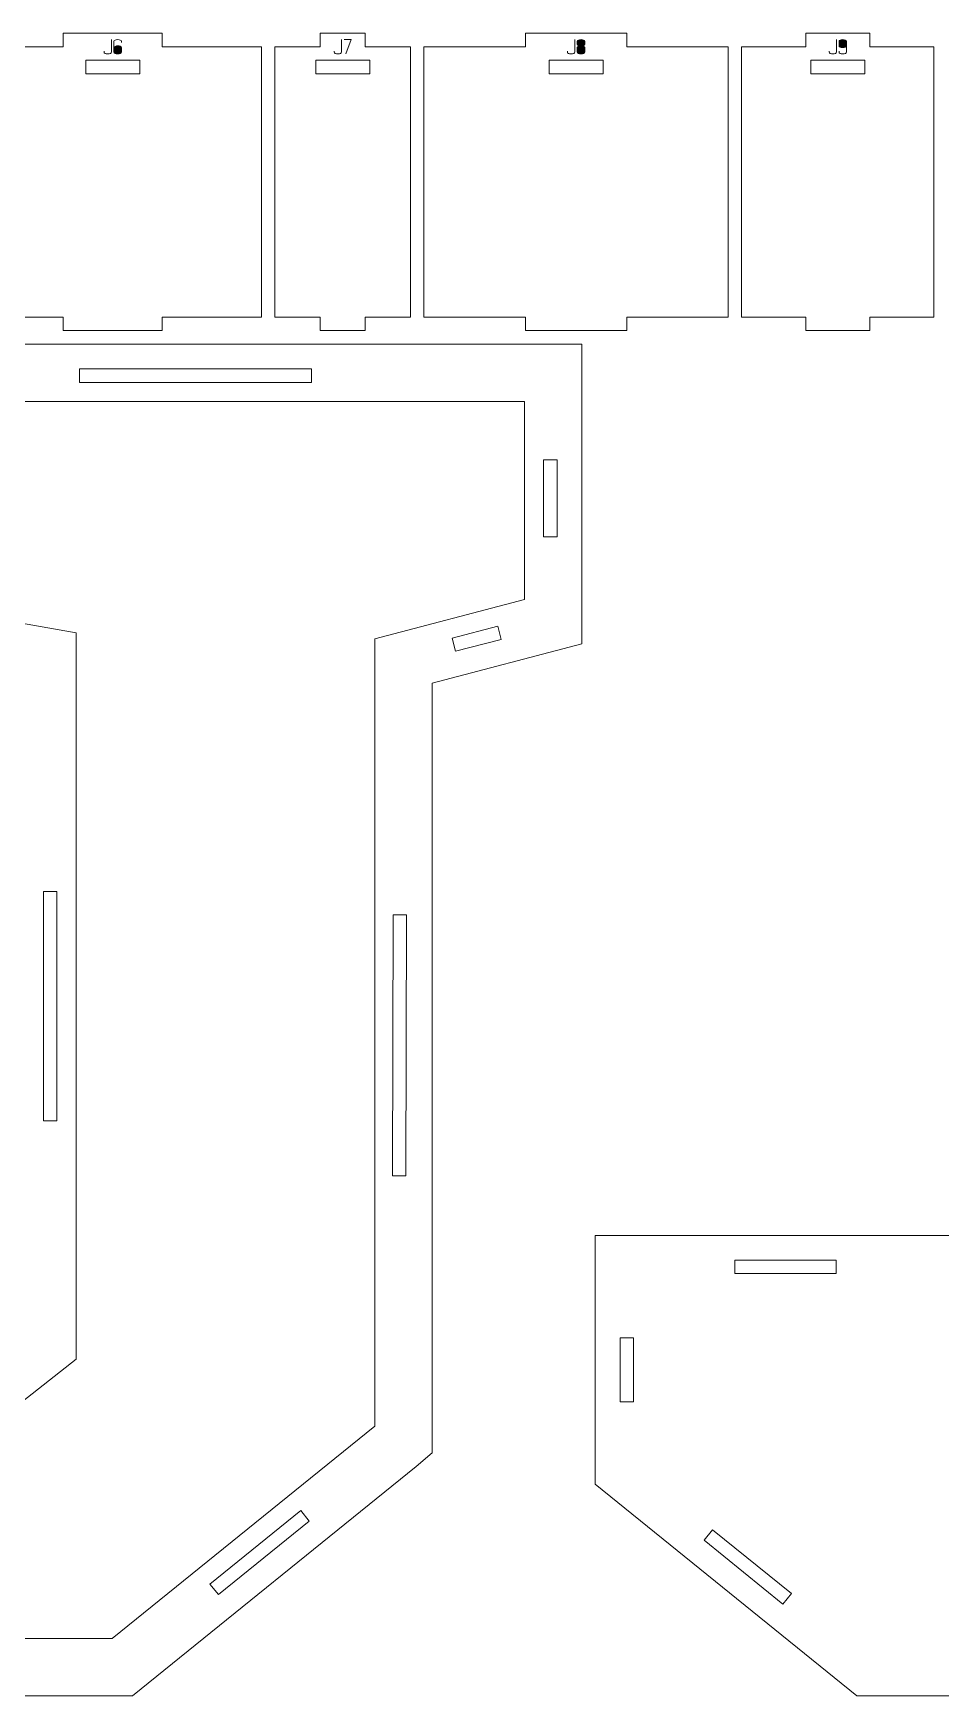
# Model space of a CAD drawing. Header units: centimetres. Extents: x -250 to 250, y -508 to 508.
# Drawn here: x -204.26 to -184.12, y -299.08 to -262.18 of the extents above; entities that cross this region are included whole.
import ezdxf

# ---------------------------------------------------------------- set-up
doc = ezdxf.new("R2010")
doc.units = ezdxf.units.CM
doc.header["$MEASUREMENT"] = 0
doc.layers.add('Capa 1', color=7, linetype='Continuous')

msp = doc.modelspace()

# ---------------------------------------------------------------- hatches: boundary and pattern name
at = {"layer": 'Capa 1', "true_color": 0x3e4095}
h = msp.add_hatch(color=175, dxfattribs=at)
edge = h.paths.add_edge_path()
edge.add_spline(control_points=[(-202.68682, -262.57969), (-202.68682, -262.57969), (-202.68682, -262.60216), (-202.68682, -262.60216), (-202.68682, -262.61194), (-202.67895, -262.62027), (-202.6632, -262.62715), (-202.64746, -262.63403), (-202.62781, -262.63747), (-202.60427, -262.63747), (-202.58073, -262.63747), (-202.56108, -262.63403), (-202.54534, -262.62715), (-202.52959, -262.62027), (-202.52172, -262.61194), (-202.52172, -262.60216), (-202.52172, -262.60216), (-202.52172, -262.3224), (-202.52172, -262.3224), (-202.52172, -262.3224), (-202.52172, -262.60216), (-202.52172, -262.60216), (-202.52172, -262.61194), (-202.52959, -262.62027), (-202.54534, -262.62715), (-202.56108, -262.63403), (-202.58073, -262.63747), (-202.60427, -262.63747), (-202.62781, -262.63747), (-202.64746, -262.63403), (-202.6632, -262.62715), (-202.67895, -262.62027), (-202.68682, -262.61194), (-202.68682, -262.60216), (-202.68682, -262.60216), (-202.68682, -262.57969), (-202.68682, -262.57969)], knot_values=[0, 0, 0, 0, 0.08333333, 0.08333333, 0.08333333, 0.16666667, 0.16666667, 0.16666667, 0.25, 0.25, 0.25, 0.33333333, 0.33333333, 0.33333333, 0.41666667, 0.41666667, 0.41666667, 0.5, 0.5, 0.5, 0.58333333, 0.58333333, 0.58333333, 0.66666667, 0.66666667, 0.66666667, 0.75, 0.75, 0.75, 0.83333333, 0.83333333, 0.83333333, 0.91666667, 0.91666667, 0.91666667, 1, 1, 1, 1], degree=3, periodic=1)
h = msp.add_hatch(color=175, dxfattribs=at)
edge = h.paths.add_edge_path()
edge.add_spline(control_points=[(-202.38414, -262.63747), (-202.40768, -262.63747), (-202.42733, -262.63403), (-202.44307, -262.62715), (-202.45882, -262.62027), (-202.46669, -262.61194), (-202.46669, -262.60216), (-202.46669, -262.60216), (-202.46669, -262.4953), (-202.46669, -262.4953), (-202.46669, -262.4953), (-202.46669, -262.35634), (-202.46669, -262.35634), (-202.46669, -262.34656), (-202.45882, -262.33823), (-202.44307, -262.33135), (-202.42733, -262.32447), (-202.40768, -262.32103), (-202.38414, -262.32103), (-202.3606, -262.32103), (-202.34095, -262.32447), (-202.32521, -262.33135), (-202.30946, -262.33823), (-202.30159, -262.34656), (-202.30159, -262.35634), (-202.30159, -262.35634), (-202.30159, -262.38202), (-202.30159, -262.38202), (-202.30159, -262.38202), (-202.30159, -262.35634), (-202.30159, -262.35634), (-202.30159, -262.34656), (-202.30946, -262.33823), (-202.32521, -262.33135), (-202.34095, -262.32447), (-202.3606, -262.32103), (-202.38414, -262.32103), (-202.40768, -262.32103), (-202.42733, -262.32447), (-202.44307, -262.33135), (-202.45882, -262.33823), (-202.46669, -262.34656), (-202.46669, -262.35634), (-202.46669, -262.35634), (-202.46669, -262.4953), (-202.46669, -262.4953), (-202.46669, -262.48613), (-202.45714, -262.47795), (-202.43803, -262.47077), (-202.41892, -262.46358), (-202.40096, -262.45999), (-202.38414, -262.45999), (-202.3606, -262.45999), (-202.34095, -262.46343), (-202.32521, -262.47031), (-202.30946, -262.47719), (-202.30159, -262.48552), (-202.30159, -262.4953), (-202.30159, -262.4953), (-202.30159, -262.60216), (-202.30159, -262.60216), (-202.30159, -262.61194), (-202.30946, -262.62027), (-202.32521, -262.62715), (-202.34095, -262.63403), (-202.3606, -262.63747), (-202.38414, -262.63747)], knot_values=[0, 0, 0, 0, 0.04545455, 0.04545455, 0.04545455, 0.09090909, 0.09090909, 0.09090909, 0.13636364, 0.13636364, 0.13636364, 0.18181818, 0.18181818, 0.18181818, 0.22727273, 0.22727273, 0.22727273, 0.27272727, 0.27272727, 0.27272727, 0.31818182, 0.31818182, 0.31818182, 0.36363636, 0.36363636, 0.36363636, 0.40909091, 0.40909091, 0.40909091, 0.45454545, 0.45454545, 0.45454545, 0.5, 0.5, 0.5, 0.54545455, 0.54545455, 0.54545455, 0.59090909, 0.59090909, 0.59090909, 0.63636364, 0.63636364, 0.63636364, 0.68181818, 0.68181818, 0.68181818, 0.72727273, 0.72727273, 0.72727273, 0.77272727, 0.77272727, 0.77272727, 0.81818182, 0.81818182, 0.81818182, 0.86363636, 0.86363636, 0.86363636, 0.90909091, 0.90909091, 0.90909091, 0.95454545, 0.95454545, 0.95454545, 1, 1, 1, 1], degree=3, periodic=1)
h = msp.add_hatch(color=175, dxfattribs=at)
edge = h.paths.add_edge_path()
edge.add_spline(control_points=[(-197.58055, -262.57969), (-197.58055, -262.57969), (-197.58055, -262.60216), (-197.58055, -262.60216), (-197.58055, -262.61194), (-197.57268, -262.62027), (-197.55693, -262.62715), (-197.54119, -262.63403), (-197.52154, -262.63747), (-197.498, -262.63747), (-197.47446, -262.63747), (-197.45481, -262.63403), (-197.43907, -262.62715), (-197.42332, -262.62027), (-197.41545, -262.61194), (-197.41545, -262.60216), (-197.41545, -262.60216), (-197.41545, -262.3224), (-197.41545, -262.3224), (-197.41545, -262.3224), (-197.41545, -262.60216), (-197.41545, -262.60216), (-197.41545, -262.61194), (-197.42332, -262.62027), (-197.43907, -262.62715), (-197.45481, -262.63403), (-197.47446, -262.63747), (-197.498, -262.63747), (-197.52154, -262.63747), (-197.54119, -262.63403), (-197.55693, -262.62715), (-197.57268, -262.62027), (-197.58055, -262.61194), (-197.58055, -262.60216), (-197.58055, -262.60216), (-197.58055, -262.57969), (-197.58055, -262.57969)], knot_values=[0, 0, 0, 0, 0.08333333, 0.08333333, 0.08333333, 0.16666667, 0.16666667, 0.16666667, 0.25, 0.25, 0.25, 0.33333333, 0.33333333, 0.33333333, 0.41666667, 0.41666667, 0.41666667, 0.5, 0.5, 0.5, 0.58333333, 0.58333333, 0.58333333, 0.66666667, 0.66666667, 0.66666667, 0.75, 0.75, 0.75, 0.83333333, 0.83333333, 0.83333333, 0.91666667, 0.91666667, 0.91666667, 1, 1, 1, 1], degree=3, periodic=1)
h = msp.add_hatch(color=175, dxfattribs=at)
edge = h.paths.add_edge_path()
edge.add_spline(control_points=[(-197.3219, -262.63747), (-197.3219, -262.63747), (-197.20082, -262.32103), (-197.20082, -262.32103), (-197.20082, -262.32103), (-197.36042, -262.32103), (-197.36042, -262.32103), (-197.36042, -262.32103), (-197.20082, -262.32103), (-197.20082, -262.32103), (-197.20082, -262.32103), (-197.3219, -262.63747), (-197.3219, -262.63747)], knot_values=[0, 0, 0, 0, 0.25, 0.25, 0.25, 0.5, 0.5, 0.5, 0.75, 0.75, 0.75, 1, 1, 1, 1], degree=3, periodic=1)
h = msp.add_hatch(color=175, dxfattribs=at)
edge = h.paths.add_edge_path()
edge.add_spline(control_points=[(-192.40583, -262.57969), (-192.40583, -262.57969), (-192.40583, -262.60216), (-192.40583, -262.60216), (-192.40583, -262.61194), (-192.39796, -262.62027), (-192.38221, -262.62715), (-192.36647, -262.63403), (-192.34682, -262.63747), (-192.32328, -262.63747), (-192.29974, -262.63747), (-192.28009, -262.63403), (-192.26435, -262.62715), (-192.2486, -262.62027), (-192.24073, -262.61194), (-192.24073, -262.60216), (-192.24073, -262.60216), (-192.24073, -262.3224), (-192.24073, -262.3224), (-192.24073, -262.3224), (-192.24073, -262.60216), (-192.24073, -262.60216), (-192.24073, -262.61194), (-192.2486, -262.62027), (-192.26435, -262.62715), (-192.28009, -262.63403), (-192.29974, -262.63747), (-192.32328, -262.63747), (-192.34682, -262.63747), (-192.36647, -262.63403), (-192.38221, -262.62715), (-192.39796, -262.62027), (-192.40583, -262.61194), (-192.40583, -262.60216), (-192.40583, -262.60216), (-192.40583, -262.57969), (-192.40583, -262.57969)], knot_values=[0, 0, 0, 0, 0.08333333, 0.08333333, 0.08333333, 0.16666667, 0.16666667, 0.16666667, 0.25, 0.25, 0.25, 0.33333333, 0.33333333, 0.33333333, 0.41666667, 0.41666667, 0.41666667, 0.5, 0.5, 0.5, 0.58333333, 0.58333333, 0.58333333, 0.66666667, 0.66666667, 0.66666667, 0.75, 0.75, 0.75, 0.83333333, 0.83333333, 0.83333333, 0.91666667, 0.91666667, 0.91666667, 1, 1, 1, 1], degree=3, periodic=1)
h = msp.add_hatch(color=175, dxfattribs=at)
edge = h.paths.add_edge_path()
edge.add_spline(control_points=[(-192.1857, -262.43064), (-192.1857, -262.43859), (-192.18004, -262.44577), (-192.16873, -262.45219), (-192.15742, -262.45861), (-192.13556, -262.46289), (-192.10315, -262.46503), (-192.07074, -262.46289), (-192.04888, -262.45861), (-192.03757, -262.45219), (-192.02626, -262.44577), (-192.0206, -262.43859), (-192.0206, -262.43064), (-192.0206, -262.43064), (-192.0206, -262.35634), (-192.0206, -262.35634), (-192.0206, -262.34656), (-192.02847, -262.33823), (-192.04422, -262.33135), (-192.05996, -262.32447), (-192.07961, -262.32103), (-192.10315, -262.32103), (-192.12669, -262.32103), (-192.14634, -262.32447), (-192.16208, -262.33135), (-192.17783, -262.33823), (-192.1857, -262.34656), (-192.1857, -262.35634), (-192.1857, -262.35634), (-192.1857, -262.43064), (-192.1857, -262.43064)], knot_values=[0, 0, 0, 0, 0.1, 0.1, 0.1, 0.2, 0.2, 0.2, 0.3, 0.3, 0.3, 0.4, 0.4, 0.4, 0.5, 0.5, 0.5, 0.6, 0.6, 0.6, 0.7, 0.7, 0.7, 0.8, 0.8, 0.8, 0.9, 0.9, 0.9, 1, 1, 1, 1], degree=3, periodic=1)
h = msp.add_hatch(color=175, dxfattribs=at)
edge = h.paths.add_edge_path()
edge.add_spline(control_points=[(-192.10315, -262.63747), (-192.12669, -262.63747), (-192.14634, -262.63403), (-192.16208, -262.62715), (-192.17783, -262.62027), (-192.1857, -262.61194), (-192.1857, -262.60216), (-192.1857, -262.60216), (-192.1857, -262.49897), (-192.1857, -262.49897), (-192.1857, -262.49071), (-192.18004, -262.48353), (-192.16873, -262.47742), (-192.15742, -262.4713), (-192.13556, -262.46717), (-192.10315, -262.46503), (-192.13556, -262.46289), (-192.15742, -262.45861), (-192.16873, -262.45219), (-192.18004, -262.44577), (-192.1857, -262.43859), (-192.1857, -262.43064), (-192.1857, -262.43064), (-192.1857, -262.35634), (-192.1857, -262.35634), (-192.1857, -262.34656), (-192.17783, -262.33823), (-192.16208, -262.33135), (-192.14634, -262.32447), (-192.12669, -262.32103), (-192.10315, -262.32103), (-192.07961, -262.32103), (-192.05996, -262.32447), (-192.04422, -262.33135), (-192.02847, -262.33823), (-192.0206, -262.34656), (-192.0206, -262.35634), (-192.0206, -262.35634), (-192.0206, -262.43064), (-192.0206, -262.43064), (-192.0206, -262.43859), (-192.02626, -262.44577), (-192.03757, -262.45219), (-192.04888, -262.45861), (-192.07074, -262.46289), (-192.10315, -262.46503), (-192.07074, -262.46717), (-192.04888, -262.4713), (-192.03757, -262.47742), (-192.02626, -262.48353), (-192.0206, -262.49071), (-192.0206, -262.49897), (-192.0206, -262.49897), (-192.0206, -262.60216), (-192.0206, -262.60216), (-192.0206, -262.61194), (-192.02847, -262.62027), (-192.04422, -262.62715), (-192.05996, -262.63403), (-192.07961, -262.63747), (-192.10315, -262.63747)], knot_values=[0, 0, 0, 0, 0.05, 0.05, 0.05, 0.1, 0.1, 0.1, 0.15, 0.15, 0.15, 0.2, 0.2, 0.2, 0.25, 0.25, 0.25, 0.3, 0.3, 0.3, 0.35, 0.35, 0.35, 0.4, 0.4, 0.4, 0.45, 0.45, 0.45, 0.5, 0.5, 0.5, 0.55, 0.55, 0.55, 0.6, 0.6, 0.6, 0.65, 0.65, 0.65, 0.7, 0.7, 0.7, 0.75, 0.75, 0.75, 0.8, 0.8, 0.8, 0.85, 0.85, 0.85, 0.9, 0.9, 0.9, 0.95, 0.95, 0.95, 1, 1, 1, 1], degree=3, periodic=1)
h = msp.add_hatch(color=175, dxfattribs=at)
edge = h.paths.add_edge_path()
edge.add_spline(control_points=[(-186.59742, -262.57969), (-186.59742, -262.57969), (-186.59742, -262.60216), (-186.59742, -262.60216), (-186.59742, -262.61194), (-186.58955, -262.62027), (-186.5738, -262.62715), (-186.55806, -262.63403), (-186.53841, -262.63747), (-186.51487, -262.63747), (-186.49133, -262.63747), (-186.47168, -262.63403), (-186.45594, -262.62715), (-186.44019, -262.62027), (-186.43232, -262.61194), (-186.43232, -262.60216), (-186.43232, -262.60216), (-186.43232, -262.3224), (-186.43232, -262.3224), (-186.43232, -262.3224), (-186.43232, -262.60216), (-186.43232, -262.60216), (-186.43232, -262.61194), (-186.44019, -262.62027), (-186.45594, -262.62715), (-186.47168, -262.63403), (-186.49133, -262.63747), (-186.51487, -262.63747), (-186.53841, -262.63747), (-186.55806, -262.63403), (-186.5738, -262.62715), (-186.58955, -262.62027), (-186.59742, -262.61194), (-186.59742, -262.60216), (-186.59742, -262.60216), (-186.59742, -262.57969), (-186.59742, -262.57969)], knot_values=[0, 0, 0, 0, 0.08333333, 0.08333333, 0.08333333, 0.16666667, 0.16666667, 0.16666667, 0.25, 0.25, 0.25, 0.33333333, 0.33333333, 0.33333333, 0.41666667, 0.41666667, 0.41666667, 0.5, 0.5, 0.5, 0.58333333, 0.58333333, 0.58333333, 0.66666667, 0.66666667, 0.66666667, 0.75, 0.75, 0.75, 0.83333333, 0.83333333, 0.83333333, 0.91666667, 0.91666667, 0.91666667, 1, 1, 1, 1], degree=3, periodic=1)
h = msp.add_hatch(color=175, dxfattribs=at)
edge = h.paths.add_edge_path()
edge.add_spline(control_points=[(-186.37729, -262.46366), (-186.37729, -262.47344), (-186.36942, -262.48177), (-186.35367, -262.48865), (-186.33793, -262.49553), (-186.31828, -262.49897), (-186.29474, -262.49897), (-186.2715, -262.49958), (-186.25194, -262.49675), (-186.23604, -262.49049), (-186.22014, -262.48422), (-186.21219, -262.47527), (-186.21219, -262.46366), (-186.21219, -262.46366), (-186.21219, -262.35634), (-186.21219, -262.35634), (-186.21219, -262.34656), (-186.22006, -262.33823), (-186.23581, -262.33135), (-186.25155, -262.32447), (-186.2712, -262.32103), (-186.29474, -262.32103), (-186.31828, -262.32103), (-186.33793, -262.32447), (-186.35367, -262.33135), (-186.36942, -262.33823), (-186.37729, -262.34656), (-186.37729, -262.35634), (-186.37729, -262.35634), (-186.37729, -262.46366), (-186.37729, -262.46366)], knot_values=[0, 0, 0, 0, 0.1, 0.1, 0.1, 0.2, 0.2, 0.2, 0.3, 0.3, 0.3, 0.4, 0.4, 0.4, 0.5, 0.5, 0.5, 0.6, 0.6, 0.6, 0.7, 0.7, 0.7, 0.8, 0.8, 0.8, 0.9, 0.9, 0.9, 1, 1, 1, 1], degree=3, periodic=1)
h = msp.add_hatch(color=175, dxfattribs=at)
edge = h.paths.add_edge_path()
edge.add_spline(control_points=[(-186.29474, -262.63747), (-186.31828, -262.63747), (-186.33793, -262.63403), (-186.35367, -262.62715), (-186.36942, -262.62027), (-186.37729, -262.61194), (-186.37729, -262.60216), (-186.37729, -262.60216), (-186.37729, -262.57693), (-186.37729, -262.57693), (-186.37729, -262.57693), (-186.37729, -262.60216), (-186.37729, -262.60216), (-186.37729, -262.61194), (-186.36942, -262.62027), (-186.35367, -262.62715), (-186.33793, -262.63403), (-186.31828, -262.63747), (-186.29474, -262.63747), (-186.2712, -262.63747), (-186.25155, -262.63403), (-186.23581, -262.62715), (-186.22006, -262.62027), (-186.21219, -262.61194), (-186.21219, -262.60216), (-186.21219, -262.60216), (-186.21219, -262.46366), (-186.21219, -262.46366), (-186.21219, -262.47527), (-186.22014, -262.48422), (-186.23604, -262.49049), (-186.25194, -262.49675), (-186.2715, -262.49958), (-186.29474, -262.49897), (-186.31828, -262.49897), (-186.33793, -262.49553), (-186.35367, -262.48865), (-186.36942, -262.48177), (-186.37729, -262.47344), (-186.37729, -262.46366), (-186.37729, -262.46366), (-186.37729, -262.35634), (-186.37729, -262.35634), (-186.37729, -262.34656), (-186.36942, -262.33823), (-186.35367, -262.33135), (-186.33793, -262.32447), (-186.31828, -262.32103), (-186.29474, -262.32103), (-186.2712, -262.32103), (-186.25155, -262.32447), (-186.23581, -262.33135), (-186.22006, -262.33823), (-186.21219, -262.34656), (-186.21219, -262.35634), (-186.21219, -262.35634), (-186.21219, -262.46366), (-186.21219, -262.46366), (-186.21219, -262.46366), (-186.21219, -262.60216), (-186.21219, -262.60216), (-186.21219, -262.61194), (-186.22006, -262.62027), (-186.23581, -262.62715), (-186.25155, -262.63403), (-186.2712, -262.63747), (-186.29474, -262.63747)], knot_values=[0, 0, 0, 0, 0.04545455, 0.04545455, 0.04545455, 0.09090909, 0.09090909, 0.09090909, 0.13636364, 0.13636364, 0.13636364, 0.18181818, 0.18181818, 0.18181818, 0.22727273, 0.22727273, 0.22727273, 0.27272727, 0.27272727, 0.27272727, 0.31818182, 0.31818182, 0.31818182, 0.36363636, 0.36363636, 0.36363636, 0.40909091, 0.40909091, 0.40909091, 0.45454545, 0.45454545, 0.45454545, 0.5, 0.5, 0.5, 0.54545455, 0.54545455, 0.54545455, 0.59090909, 0.59090909, 0.59090909, 0.63636364, 0.63636364, 0.63636364, 0.68181818, 0.68181818, 0.68181818, 0.72727273, 0.72727273, 0.72727273, 0.77272727, 0.77272727, 0.77272727, 0.81818182, 0.81818182, 0.81818182, 0.86363636, 0.86363636, 0.86363636, 0.90909091, 0.90909091, 0.90909091, 0.95454545, 0.95454545, 0.95454545, 1, 1, 1, 1], degree=3, periodic=1)
h = msp.add_hatch(color=175, dxfattribs=at)
edge = h.paths.add_edge_path()
edge.add_spline(control_points=[(-202.46669, -262.60216), (-202.46669, -262.61194), (-202.45882, -262.62027), (-202.44307, -262.62715), (-202.42733, -262.63403), (-202.40768, -262.63747), (-202.38414, -262.63747), (-202.3606, -262.63747), (-202.34095, -262.63403), (-202.32521, -262.62715), (-202.30946, -262.62027), (-202.30159, -262.61194), (-202.30159, -262.60216), (-202.30159, -262.60216), (-202.30159, -262.4953), (-202.30159, -262.4953), (-202.30159, -262.48552), (-202.30946, -262.47719), (-202.32521, -262.47031), (-202.34095, -262.46343), (-202.3606, -262.45999), (-202.38414, -262.45999), (-202.40096, -262.45999), (-202.41892, -262.46358), (-202.43803, -262.47077), (-202.45714, -262.47795), (-202.46669, -262.48613), (-202.46669, -262.4953), (-202.46669, -262.4953), (-202.46669, -262.60216), (-202.46669, -262.60216)], knot_values=[0, 0, 0, 0, 0.1, 0.1, 0.1, 0.2, 0.2, 0.2, 0.3, 0.3, 0.3, 0.4, 0.4, 0.4, 0.5, 0.5, 0.5, 0.6, 0.6, 0.6, 0.7, 0.7, 0.7, 0.8, 0.8, 0.8, 0.9, 0.9, 0.9, 1, 1, 1, 1], degree=3, periodic=1)
h = msp.add_hatch(color=175, dxfattribs=at)
edge = h.paths.add_edge_path()
edge.add_spline(control_points=[(-192.1857, -262.60216), (-192.1857, -262.61194), (-192.17783, -262.62027), (-192.16208, -262.62715), (-192.14634, -262.63403), (-192.12669, -262.63747), (-192.10315, -262.63747), (-192.07961, -262.63747), (-192.05996, -262.63403), (-192.04422, -262.62715), (-192.02847, -262.62027), (-192.0206, -262.61194), (-192.0206, -262.60216), (-192.0206, -262.60216), (-192.0206, -262.49897), (-192.0206, -262.49897), (-192.0206, -262.49071), (-192.02626, -262.48353), (-192.03757, -262.47742), (-192.04888, -262.4713), (-192.07074, -262.46717), (-192.10315, -262.46503), (-192.13556, -262.46717), (-192.15742, -262.4713), (-192.16873, -262.47742), (-192.18004, -262.48353), (-192.1857, -262.49071), (-192.1857, -262.49897), (-192.1857, -262.49897), (-192.1857, -262.60216), (-192.1857, -262.60216)], knot_values=[0, 0, 0, 0, 0.1, 0.1, 0.1, 0.2, 0.2, 0.2, 0.3, 0.3, 0.3, 0.4, 0.4, 0.4, 0.5, 0.5, 0.5, 0.6, 0.6, 0.6, 0.7, 0.7, 0.7, 0.8, 0.8, 0.8, 0.9, 0.9, 0.9, 1, 1, 1, 1], degree=3, periodic=1)

# ---------------------------------------------------------------- linework, layer by layer
at = {"layer": 'Capa 1', "color": 240, "lineweight": 9}
for points, knots in [([(-205.79456, -262.48027), (-205.79456, -262.48027), (-205.79456, -268.48027), (-205.79456, -268.48027), (-205.79456, -268.48027), (-203.59432, -268.48027), (-203.59432, -268.48027), (-203.59432, -268.48027), (-203.59432, -268.78027), (-203.59432, -268.78027), (-203.59432, -268.78027), (-201.39409, -268.78027), (-201.39409, -268.78027), (-201.39409, -268.78027), (-201.39409, -268.48027), (-201.39409, -268.48027), (-201.39409, -268.48027), (-199.19386, -268.48027), (-199.19386, -268.48027), (-199.19386, -268.48027), (-199.19386, -262.48027), (-199.19386, -262.48027), (-199.19386, -262.48027), (-201.39409, -262.48027), (-201.39409, -262.48027), (-201.39409, -262.48027), (-201.39409, -262.18027), (-201.39409, -262.18027), (-201.39409, -262.18027), (-203.59432, -262.18027), (-203.59432, -262.18027), (-203.59432, -262.18027), (-203.59432, -262.48027), (-203.59432, -262.48027), (-203.59432, -262.48027), (-205.79456, -262.48027), (-205.79456, -262.48027)], [0, 0, 0, 0, 0.08333333, 0.08333333, 0.08333333, 0.16666667, 0.16666667, 0.16666667, 0.25, 0.25, 0.25, 0.33333333, 0.33333333, 0.33333333, 0.41666667, 0.41666667, 0.41666667, 0.5, 0.5, 0.5, 0.58333333, 0.58333333, 0.58333333, 0.66666667, 0.66666667, 0.66666667, 0.75, 0.75, 0.75, 0.83333333, 0.83333333, 0.83333333, 0.91666667, 0.91666667, 0.91666667, 1, 1, 1, 1]), ([(-198.89386, -262.48027), (-198.89386, -262.48027), (-198.89386, -268.48027), (-198.89386, -268.48027), (-198.89386, -268.48027), (-197.89175, -268.48027), (-197.89175, -268.48027), (-197.89175, -268.48027), (-197.89175, -268.78027), (-197.89175, -268.78027), (-197.89175, -268.78027), (-196.88964, -268.78027), (-196.88964, -268.78027), (-196.88964, -268.78027), (-196.88964, -268.48027), (-196.88964, -268.48027), (-196.88964, -268.48027), (-195.88752, -268.48027), (-195.88752, -268.48027), (-195.88752, -268.48027), (-195.88752, -262.48027), (-195.88752, -262.48027), (-195.88752, -262.48027), (-196.88964, -262.48027), (-196.88964, -262.48027), (-196.88964, -262.48027), (-196.88964, -262.18027), (-196.88964, -262.18027), (-196.88964, -262.18027), (-197.89175, -262.18027), (-197.89175, -262.18027), (-197.89175, -262.18027), (-197.89175, -262.48027), (-197.89175, -262.48027), (-197.89175, -262.48027), (-198.89386, -262.48027), (-198.89386, -262.48027)], [0, 0, 0, 0, 0.08333333, 0.08333333, 0.08333333, 0.16666667, 0.16666667, 0.16666667, 0.25, 0.25, 0.25, 0.33333333, 0.33333333, 0.33333333, 0.41666667, 0.41666667, 0.41666667, 0.5, 0.5, 0.5, 0.58333333, 0.58333333, 0.58333333, 0.66666667, 0.66666667, 0.66666667, 0.75, 0.75, 0.75, 0.83333333, 0.83333333, 0.83333333, 0.91666667, 0.91666667, 0.91666667, 1, 1, 1, 1]), ([(-195.58752, -262.48027), (-195.58752, -262.48027), (-195.58752, -268.48027), (-195.58752, -268.48027), (-195.58752, -268.48027), (-193.33799, -268.48027), (-193.33799, -268.48027), (-193.33799, -268.48027), (-193.33799, -268.78027), (-193.33799, -268.78027), (-193.33799, -268.78027), (-191.08845, -268.78027), (-191.08845, -268.78027), (-191.08845, -268.78027), (-191.08845, -268.48027), (-191.08845, -268.48027), (-191.08845, -268.48027), (-188.83891, -268.48027), (-188.83891, -268.48027), (-188.83891, -268.48027), (-188.83891, -262.48027), (-188.83891, -262.48027), (-188.83891, -262.48027), (-191.08845, -262.48027), (-191.08845, -262.48027), (-191.08845, -262.48027), (-191.08845, -262.18027), (-191.08845, -262.18027), (-191.08845, -262.18027), (-193.33799, -262.18027), (-193.33799, -262.18027), (-193.33799, -262.18027), (-193.33799, -262.48027), (-193.33799, -262.48027), (-193.33799, -262.48027), (-195.58752, -262.48027), (-195.58752, -262.48027)], [0, 0, 0, 0, 0.08333333, 0.08333333, 0.08333333, 0.16666667, 0.16666667, 0.16666667, 0.25, 0.25, 0.25, 0.33333333, 0.33333333, 0.33333333, 0.41666667, 0.41666667, 0.41666667, 0.5, 0.5, 0.5, 0.58333333, 0.58333333, 0.58333333, 0.66666667, 0.66666667, 0.66666667, 0.75, 0.75, 0.75, 0.83333333, 0.83333333, 0.83333333, 0.91666667, 0.91666667, 0.91666667, 1, 1, 1, 1]), ([(-188.53891, -262.48027), (-188.53891, -262.48027), (-188.53891, -268.48027), (-188.53891, -268.48027), (-188.53891, -268.48027), (-187.11618, -268.48027), (-187.11618, -268.48027), (-187.11618, -268.48027), (-187.11618, -268.78027), (-187.11618, -268.78027), (-187.11618, -268.78027), (-185.69344, -268.78027), (-185.69344, -268.78027), (-185.69344, -268.78027), (-185.69344, -268.48027), (-185.69344, -268.48027), (-185.69344, -268.48027), (-184.2707, -268.48027), (-184.2707, -268.48027), (-184.2707, -268.48027), (-184.2707, -262.48027), (-184.2707, -262.48027), (-184.2707, -262.48027), (-185.69344, -262.48027), (-185.69344, -262.48027), (-185.69344, -262.48027), (-185.69344, -262.18027), (-185.69344, -262.18027), (-185.69344, -262.18027), (-187.11618, -262.18027), (-187.11618, -262.18027), (-187.11618, -262.18027), (-187.11618, -262.48027), (-187.11618, -262.48027), (-187.11618, -262.48027), (-188.53891, -262.48027), (-188.53891, -262.48027)], [0, 0, 0, 0, 0.08333333, 0.08333333, 0.08333333, 0.16666667, 0.16666667, 0.16666667, 0.25, 0.25, 0.25, 0.33333333, 0.33333333, 0.33333333, 0.41666667, 0.41666667, 0.41666667, 0.5, 0.5, 0.5, 0.58333333, 0.58333333, 0.58333333, 0.66666667, 0.66666667, 0.66666667, 0.75, 0.75, 0.75, 0.83333333, 0.83333333, 0.83333333, 0.91666667, 0.91666667, 0.91666667, 1, 1, 1, 1]), ([(-203.09421, -263.08), (-203.09421, -263.08), (-201.89421, -263.08), (-201.89421, -263.08), (-201.89421, -263.08), (-201.89421, -262.78), (-201.89421, -262.78), (-201.89421, -262.78), (-203.09421, -262.78), (-203.09421, -262.78), (-203.09421, -262.78), (-203.09421, -263.08), (-203.09421, -263.08)], [0, 0, 0, 0, 0.25, 0.25, 0.25, 0.5, 0.5, 0.5, 0.75, 0.75, 0.75, 1, 1, 1, 1]), ([(-197.99069, -263.08), (-197.99069, -263.08), (-196.79069, -263.08), (-196.79069, -263.08), (-196.79069, -263.08), (-196.79069, -262.78), (-196.79069, -262.78), (-196.79069, -262.78), (-197.99069, -262.78), (-197.99069, -262.78), (-197.99069, -262.78), (-197.99069, -263.08), (-197.99069, -263.08)], [0, 0, 0, 0, 0.25, 0.25, 0.25, 0.5, 0.5, 0.5, 0.75, 0.75, 0.75, 1, 1, 1, 1]), ([(-192.81321, -263.08), (-192.81321, -263.08), (-191.61321, -263.08), (-191.61321, -263.08), (-191.61321, -263.08), (-191.61321, -262.78), (-191.61321, -262.78), (-191.61321, -262.78), (-192.81321, -262.78), (-192.81321, -262.78), (-192.81321, -262.78), (-192.81321, -263.08), (-192.81321, -263.08)], [0, 0, 0, 0, 0.25, 0.25, 0.25, 0.5, 0.5, 0.5, 0.75, 0.75, 0.75, 1, 1, 1, 1]), ([(-187.0048, -263.08), (-187.0048, -263.08), (-185.8048, -263.08), (-185.8048, -263.08), (-185.8048, -263.08), (-185.8048, -262.78), (-185.8048, -262.78), (-185.8048, -262.78), (-187.0048, -262.78), (-187.0048, -262.78), (-187.0048, -262.78), (-187.0048, -263.08), (-187.0048, -263.08)], [0, 0, 0, 0, 0.25, 0.25, 0.25, 0.5, 0.5, 0.5, 0.75, 0.75, 0.75, 1, 1, 1, 1]), ([(-192.08521, -269.08027), (-192.08521, -269.08027), (-192.08521, -275.73243), (-192.08521, -275.73243), (-192.08521, -275.73243), (-195.40828, -276.60198), (-195.40828, -276.60198), (-195.40828, -276.60198), (-195.40828, -293.68889), (-195.40828, -293.68889), (-195.40828, -293.68889), (-195.76273, -293.99323), (-195.76273, -293.99323), (-195.76273, -293.99323), (-202.05441, -299.08017), (-202.05441, -299.08017), (-202.05441, -299.08017), (-215.08083, -299.08017), (-215.08083, -299.08017), (-215.08083, -299.08017), (-220.88512, -294.38453), (-220.88512, -294.38453), (-220.88512, -294.38453), (-220.88512, -288.86281), (-220.88512, -288.86281), (-220.88512, -288.86281), (-212.64391, -288.86281), (-212.64391, -288.86281), (-212.64391, -288.86281), (-211.75776, -292.03671), (-211.75776, -292.03671), (-211.75776, -292.03671), (-205.90916, -292.03671), (-205.90916, -292.03671), (-205.90916, -292.03671), (-204.57993, -290.99324), (-204.57993, -290.99324), (-204.57993, -290.99324), (-204.57993, -276.5585), (-204.57993, -276.5585), (-204.57993, -276.5585), (-209.23223, -275.73243), (-209.23223, -275.73243), (-209.23223, -275.73243), (-209.23223, -269.08027), (-209.23223, -269.08027), (-209.23223, -269.08027), (-192.08521, -269.08027), (-192.08521, -269.08027)], [0, 0, 0, 0, 0.0625, 0.0625, 0.0625, 0.125, 0.125, 0.125, 0.1875, 0.1875, 0.1875, 0.25, 0.25, 0.25, 0.3125, 0.3125, 0.3125, 0.375, 0.375, 0.375, 0.4375, 0.4375, 0.4375, 0.5, 0.5, 0.5, 0.5625, 0.5625, 0.5625, 0.625, 0.625, 0.625, 0.6875, 0.6875, 0.6875, 0.75, 0.75, 0.75, 0.8125, 0.8125, 0.8125, 0.875, 0.875, 0.875, 0.9375, 0.9375, 0.9375, 1, 1, 1, 1]), ([(-162.9853, -269.08027), (-162.9853, -269.08027), (-162.9853, -275.73243), (-162.9853, -275.73243), (-162.9853, -275.73243), (-166.30837, -276.60198), (-166.30837, -276.60198), (-166.30837, -276.60198), (-166.30837, -293.68889), (-166.30837, -293.68889), (-166.30837, -293.68889), (-166.66282, -293.99323), (-166.66282, -293.99323), (-166.66282, -293.99323), (-172.9545, -299.08017), (-172.9545, -299.08017), (-172.9545, -299.08017), (-185.98092, -299.08017), (-185.98092, -299.08017), (-185.98092, -299.08017), (-191.78521, -294.38453), (-191.78521, -294.38453), (-191.78521, -294.38453), (-191.78521, -288.86281), (-191.78521, -288.86281), (-191.78521, -288.86281), (-183.544, -288.86281), (-183.544, -288.86281), (-183.544, -288.86281), (-182.65785, -292.03671), (-182.65785, -292.03671), (-182.65785, -292.03671), (-176.80925, -292.03671), (-176.80925, -292.03671), (-176.80925, -292.03671), (-175.48002, -290.99324), (-175.48002, -290.99324), (-175.48002, -290.99324), (-175.48002, -276.5585), (-175.48002, -276.5585), (-175.48002, -276.5585), (-180.13232, -275.73243), (-180.13232, -275.73243), (-180.13232, -275.73243), (-180.13232, -269.08027), (-180.13232, -269.08027), (-180.13232, -269.08027), (-162.9853, -269.08027), (-162.9853, -269.08027)], [0, 0, 0, 0, 0.0625, 0.0625, 0.0625, 0.125, 0.125, 0.125, 0.1875, 0.1875, 0.1875, 0.25, 0.25, 0.25, 0.3125, 0.3125, 0.3125, 0.375, 0.375, 0.375, 0.4375, 0.4375, 0.4375, 0.5, 0.5, 0.5, 0.5625, 0.5625, 0.5625, 0.625, 0.625, 0.625, 0.6875, 0.6875, 0.6875, 0.75, 0.75, 0.75, 0.8125, 0.8125, 0.8125, 0.875, 0.875, 0.875, 0.9375, 0.9375, 0.9375, 1, 1, 1, 1]), ([(-203.23371, -269.9288), (-203.23371, -269.9288), (-198.08373, -269.9288), (-198.08373, -269.9288), (-198.08373, -269.9288), (-198.08373, -269.6288), (-198.08373, -269.6288), (-198.08373, -269.6288), (-203.23371, -269.6288), (-203.23371, -269.6288), (-203.23371, -269.6288), (-203.23371, -269.9288), (-203.23371, -269.9288)], [0, 0, 0, 0, 0.25, 0.25, 0.25, 0.5, 0.5, 0.5, 0.75, 0.75, 0.75, 1, 1, 1, 1]), ([(-193.358, -270.35306), (-193.358, -270.35306), (-207.95944, -270.35306), (-207.95944, -270.35306), (-207.95944, -270.35306), (-207.95944, -274.66573), (-207.95944, -274.66573), (-207.95944, -274.66573), (-203.30714, -275.4918), (-203.30714, -275.4918), (-203.30714, -275.4918), (-203.30714, -291.6122), (-203.30714, -291.6122), (-203.30714, -291.6122), (-205.46926, -293.3095), (-205.46926, -293.3095), (-205.46926, -293.3095), (-212.72387, -293.3095), (-212.72387, -293.3095), (-212.72387, -293.3095), (-213.61002, -290.1356), (-213.61002, -290.1356), (-213.61002, -290.1356), (-219.61233, -290.1356), (-219.61233, -290.1356), (-219.61233, -290.1356), (-219.61233, -293.77707), (-219.61233, -293.77707), (-219.61233, -293.77707), (-214.63045, -297.80738), (-214.63045, -297.80738), (-214.63045, -297.80738), (-202.50458, -297.80738), (-202.50458, -297.80738), (-202.50458, -297.80738), (-196.68107, -293.09896), (-196.68107, -293.09896), (-196.68107, -293.09896), (-196.68107, -275.61939), (-196.68107, -275.61939), (-196.68107, -275.61939), (-193.358, -274.74984), (-193.358, -274.74984), (-193.358, -274.74984), (-193.358, -270.35306), (-193.358, -270.35306)], [0, 0, 0, 0, 0.06666667, 0.06666667, 0.06666667, 0.13333333, 0.13333333, 0.13333333, 0.2, 0.2, 0.2, 0.26666667, 0.26666667, 0.26666667, 0.33333333, 0.33333333, 0.33333333, 0.4, 0.4, 0.4, 0.46666667, 0.46666667, 0.46666667, 0.53333333, 0.53333333, 0.53333333, 0.6, 0.6, 0.6, 0.66666667, 0.66666667, 0.66666667, 0.73333333, 0.73333333, 0.73333333, 0.8, 0.8, 0.8, 0.86666667, 0.86666667, 0.86666667, 0.93333333, 0.93333333, 0.93333333, 1, 1, 1, 1]), ([(-192.93374, -271.64499), (-192.93374, -271.64499), (-192.93374, -273.36118), (-192.93374, -273.36118), (-192.93374, -273.36118), (-192.63374, -273.36118), (-192.63374, -273.36118), (-192.63374, -273.36118), (-192.63374, -271.64499), (-192.63374, -271.64499), (-192.63374, -271.64499), (-192.93374, -271.64499), (-192.93374, -271.64499)], [0, 0, 0, 0, 0.25, 0.25, 0.25, 0.5, 0.5, 0.5, 0.75, 0.75, 0.75, 1, 1, 1, 1]), ([(-193.94791, -275.34275), (-193.94791, -275.34275), (-194.96208, -275.60813), (-194.96208, -275.60813), (-194.96208, -275.60813), (-194.88613, -275.89835), (-194.88613, -275.89835), (-194.88613, -275.89835), (-193.87196, -275.63298), (-193.87196, -275.63298), (-193.87196, -275.63298), (-193.94791, -275.34275), (-193.94791, -275.34275)], [0, 0, 0, 0, 0.25, 0.25, 0.25, 0.5, 0.5, 0.5, 0.75, 0.75, 0.75, 1, 1, 1, 1]), ([(-203.7314, -286.31817), (-203.7314, -286.31817), (-203.7314, -281.23045), (-203.7314, -281.23045), (-203.7314, -281.23045), (-204.0314, -281.23045), (-204.0314, -281.23045), (-204.0314, -281.23045), (-204.0314, -286.31817), (-204.0314, -286.31817), (-204.0314, -286.31817), (-203.7314, -286.31817), (-203.7314, -286.31817)], [0, 0, 0, 0, 0.25, 0.25, 0.25, 0.5, 0.5, 0.5, 0.75, 0.75, 0.75, 1, 1, 1, 1]), ([(-196.2732, -281.74504), (-196.2732, -281.74504), (-196.28959, -287.54316), (-196.28959, -287.54316), (-196.28959, -287.54316), (-195.98959, -287.54401), (-195.98959, -287.54401), (-195.98959, -287.54401), (-195.9732, -281.74589), (-195.9732, -281.74589), (-195.9732, -281.74589), (-196.2732, -281.74504), (-196.2732, -281.74504)], [0, 0, 0, 0, 0.25, 0.25, 0.25, 0.5, 0.5, 0.5, 0.75, 0.75, 0.75, 1, 1, 1, 1]), ([(-188.68714, -289.71134), (-188.68714, -289.71134), (-186.43761, -289.71134), (-186.43761, -289.71134), (-186.43761, -289.71134), (-186.43761, -289.41134), (-186.43761, -289.41134), (-186.43761, -289.41134), (-188.68714, -289.41134), (-188.68714, -289.41134), (-188.68714, -289.41134), (-188.68714, -289.71134), (-188.68714, -289.71134)], [0, 0, 0, 0, 0.25, 0.25, 0.25, 0.5, 0.5, 0.5, 0.75, 0.75, 0.75, 1, 1, 1, 1]), ([(-190.93668, -292.55681), (-190.93668, -292.55681), (-190.93668, -291.13408), (-190.93668, -291.13408), (-190.93668, -291.13408), (-191.23668, -291.13408), (-191.23668, -291.13408), (-191.23668, -291.13408), (-191.23668, -292.55681), (-191.23668, -292.55681), (-191.23668, -292.55681), (-190.93668, -292.55681), (-190.93668, -292.55681)], [0, 0, 0, 0, 0.25, 0.25, 0.25, 0.5, 0.5, 0.5, 0.75, 0.75, 0.75, 1, 1, 1, 1]), ([(-198.32216, -294.9714), (-198.32216, -294.9714), (-200.33835, -296.60152), (-200.33835, -296.60152), (-200.33835, -296.60152), (-200.14973, -296.83481), (-200.14973, -296.83481), (-200.14973, -296.83481), (-198.13355, -295.20469), (-198.13355, -295.20469), (-198.13355, -295.20469), (-198.32216, -294.9714), (-198.32216, -294.9714)], [0, 0, 0, 0, 0.25, 0.25, 0.25, 0.5, 0.5, 0.5, 0.75, 0.75, 0.75, 1, 1, 1, 1]), ([(-187.43267, -296.81428), (-187.43267, -296.81428), (-189.18468, -295.39691), (-189.18468, -295.39691), (-189.18468, -295.39691), (-189.37336, -295.63015), (-189.37336, -295.63015), (-189.37336, -295.63015), (-187.62136, -297.04751), (-187.62136, -297.04751), (-187.62136, -297.04751), (-187.43267, -296.81428), (-187.43267, -296.81428)], [0, 0, 0, 0, 0.25, 0.25, 0.25, 0.5, 0.5, 0.5, 0.75, 0.75, 0.75, 1, 1, 1, 1])]:
    msp.add_open_spline(points, degree=3, knots=knots, dxfattribs=at)
at = {"layer": 'Capa 1', "color": 114, "lineweight": 9}
for points, knots in [([(-202.68682, -262.57969), (-202.68682, -262.57969), (-202.68682, -262.60216), (-202.68682, -262.60216), (-202.68682, -262.61194), (-202.67895, -262.62027), (-202.6632, -262.62715), (-202.64746, -262.63403), (-202.62781, -262.63747), (-202.60427, -262.63747), (-202.58073, -262.63747), (-202.56108, -262.63403), (-202.54534, -262.62715), (-202.52959, -262.62027), (-202.52172, -262.61194), (-202.52172, -262.60216), (-202.52172, -262.60216), (-202.52172, -262.3224), (-202.52172, -262.3224), (-202.52172, -262.3224), (-202.52172, -262.60216), (-202.52172, -262.60216), (-202.52172, -262.61194), (-202.52959, -262.62027), (-202.54534, -262.62715), (-202.56108, -262.63403), (-202.58073, -262.63747), (-202.60427, -262.63747), (-202.62781, -262.63747), (-202.64746, -262.63403), (-202.6632, -262.62715), (-202.67895, -262.62027), (-202.68682, -262.61194), (-202.68682, -262.60216), (-202.68682, -262.60216), (-202.68682, -262.57969), (-202.68682, -262.57969)], [0, 0, 0, 0, 0.08333333, 0.08333333, 0.08333333, 0.16666667, 0.16666667, 0.16666667, 0.25, 0.25, 0.25, 0.33333333, 0.33333333, 0.33333333, 0.41666667, 0.41666667, 0.41666667, 0.5, 0.5, 0.5, 0.58333333, 0.58333333, 0.58333333, 0.66666667, 0.66666667, 0.66666667, 0.75, 0.75, 0.75, 0.83333333, 0.83333333, 0.83333333, 0.91666667, 0.91666667, 0.91666667, 1, 1, 1, 1]), ([(-202.38414, -262.63747), (-202.40768, -262.63747), (-202.42733, -262.63403), (-202.44307, -262.62715), (-202.45882, -262.62027), (-202.46669, -262.61194), (-202.46669, -262.60216), (-202.46669, -262.60216), (-202.46669, -262.4953), (-202.46669, -262.4953), (-202.46669, -262.4953), (-202.46669, -262.35634), (-202.46669, -262.35634), (-202.46669, -262.34656), (-202.45882, -262.33823), (-202.44307, -262.33135), (-202.42733, -262.32447), (-202.40768, -262.32103), (-202.38414, -262.32103), (-202.3606, -262.32103), (-202.34095, -262.32447), (-202.32521, -262.33135), (-202.30946, -262.33823), (-202.30159, -262.34656), (-202.30159, -262.35634), (-202.30159, -262.35634), (-202.30159, -262.38202), (-202.30159, -262.38202), (-202.30159, -262.38202), (-202.30159, -262.35634), (-202.30159, -262.35634), (-202.30159, -262.34656), (-202.30946, -262.33823), (-202.32521, -262.33135), (-202.34095, -262.32447), (-202.3606, -262.32103), (-202.38414, -262.32103), (-202.40768, -262.32103), (-202.42733, -262.32447), (-202.44307, -262.33135), (-202.45882, -262.33823), (-202.46669, -262.34656), (-202.46669, -262.35634), (-202.46669, -262.35634), (-202.46669, -262.4953), (-202.46669, -262.4953), (-202.46669, -262.48613), (-202.45714, -262.47795), (-202.43803, -262.47077), (-202.41892, -262.46358), (-202.40096, -262.45999), (-202.38414, -262.45999), (-202.3606, -262.45999), (-202.34095, -262.46343), (-202.32521, -262.47031), (-202.30946, -262.47719), (-202.30159, -262.48552), (-202.30159, -262.4953), (-202.30159, -262.4953), (-202.30159, -262.60216), (-202.30159, -262.60216), (-202.30159, -262.61194), (-202.30946, -262.62027), (-202.32521, -262.62715), (-202.34095, -262.63403), (-202.3606, -262.63747), (-202.38414, -262.63747)], [0, 0, 0, 0, 0.04545455, 0.04545455, 0.04545455, 0.09090909, 0.09090909, 0.09090909, 0.13636364, 0.13636364, 0.13636364, 0.18181818, 0.18181818, 0.18181818, 0.22727273, 0.22727273, 0.22727273, 0.27272727, 0.27272727, 0.27272727, 0.31818182, 0.31818182, 0.31818182, 0.36363636, 0.36363636, 0.36363636, 0.40909091, 0.40909091, 0.40909091, 0.45454545, 0.45454545, 0.45454545, 0.5, 0.5, 0.5, 0.54545455, 0.54545455, 0.54545455, 0.59090909, 0.59090909, 0.59090909, 0.63636364, 0.63636364, 0.63636364, 0.68181818, 0.68181818, 0.68181818, 0.72727273, 0.72727273, 0.72727273, 0.77272727, 0.77272727, 0.77272727, 0.81818182, 0.81818182, 0.81818182, 0.86363636, 0.86363636, 0.86363636, 0.90909091, 0.90909091, 0.90909091, 0.95454545, 0.95454545, 0.95454545, 1, 1, 1, 1]), ([(-197.58055, -262.57969), (-197.58055, -262.57969), (-197.58055, -262.60216), (-197.58055, -262.60216), (-197.58055, -262.61194), (-197.57268, -262.62027), (-197.55693, -262.62715), (-197.54119, -262.63403), (-197.52154, -262.63747), (-197.498, -262.63747), (-197.47446, -262.63747), (-197.45481, -262.63403), (-197.43907, -262.62715), (-197.42332, -262.62027), (-197.41545, -262.61194), (-197.41545, -262.60216), (-197.41545, -262.60216), (-197.41545, -262.3224), (-197.41545, -262.3224), (-197.41545, -262.3224), (-197.41545, -262.60216), (-197.41545, -262.60216), (-197.41545, -262.61194), (-197.42332, -262.62027), (-197.43907, -262.62715), (-197.45481, -262.63403), (-197.47446, -262.63747), (-197.498, -262.63747), (-197.52154, -262.63747), (-197.54119, -262.63403), (-197.55693, -262.62715), (-197.57268, -262.62027), (-197.58055, -262.61194), (-197.58055, -262.60216), (-197.58055, -262.60216), (-197.58055, -262.57969), (-197.58055, -262.57969)], [0, 0, 0, 0, 0.08333333, 0.08333333, 0.08333333, 0.16666667, 0.16666667, 0.16666667, 0.25, 0.25, 0.25, 0.33333333, 0.33333333, 0.33333333, 0.41666667, 0.41666667, 0.41666667, 0.5, 0.5, 0.5, 0.58333333, 0.58333333, 0.58333333, 0.66666667, 0.66666667, 0.66666667, 0.75, 0.75, 0.75, 0.83333333, 0.83333333, 0.83333333, 0.91666667, 0.91666667, 0.91666667, 1, 1, 1, 1]), ([(-197.3219, -262.63747), (-197.3219, -262.63747), (-197.20082, -262.32103), (-197.20082, -262.32103), (-197.20082, -262.32103), (-197.36042, -262.32103), (-197.36042, -262.32103), (-197.36042, -262.32103), (-197.20082, -262.32103), (-197.20082, -262.32103), (-197.20082, -262.32103), (-197.3219, -262.63747), (-197.3219, -262.63747)], [0, 0, 0, 0, 0.25, 0.25, 0.25, 0.5, 0.5, 0.5, 0.75, 0.75, 0.75, 1, 1, 1, 1]), ([(-192.40583, -262.57969), (-192.40583, -262.57969), (-192.40583, -262.60216), (-192.40583, -262.60216), (-192.40583, -262.61194), (-192.39796, -262.62027), (-192.38221, -262.62715), (-192.36647, -262.63403), (-192.34682, -262.63747), (-192.32328, -262.63747), (-192.29974, -262.63747), (-192.28009, -262.63403), (-192.26435, -262.62715), (-192.2486, -262.62027), (-192.24073, -262.61194), (-192.24073, -262.60216), (-192.24073, -262.60216), (-192.24073, -262.3224), (-192.24073, -262.3224), (-192.24073, -262.3224), (-192.24073, -262.60216), (-192.24073, -262.60216), (-192.24073, -262.61194), (-192.2486, -262.62027), (-192.26435, -262.62715), (-192.28009, -262.63403), (-192.29974, -262.63747), (-192.32328, -262.63747), (-192.34682, -262.63747), (-192.36647, -262.63403), (-192.38221, -262.62715), (-192.39796, -262.62027), (-192.40583, -262.61194), (-192.40583, -262.60216), (-192.40583, -262.60216), (-192.40583, -262.57969), (-192.40583, -262.57969)], [0, 0, 0, 0, 0.08333333, 0.08333333, 0.08333333, 0.16666667, 0.16666667, 0.16666667, 0.25, 0.25, 0.25, 0.33333333, 0.33333333, 0.33333333, 0.41666667, 0.41666667, 0.41666667, 0.5, 0.5, 0.5, 0.58333333, 0.58333333, 0.58333333, 0.66666667, 0.66666667, 0.66666667, 0.75, 0.75, 0.75, 0.83333333, 0.83333333, 0.83333333, 0.91666667, 0.91666667, 0.91666667, 1, 1, 1, 1]), ([(-192.1857, -262.43064), (-192.1857, -262.43859), (-192.18004, -262.44577), (-192.16873, -262.45219), (-192.15742, -262.45861), (-192.13556, -262.46289), (-192.10315, -262.46503), (-192.07074, -262.46289), (-192.04888, -262.45861), (-192.03757, -262.45219), (-192.02626, -262.44577), (-192.0206, -262.43859), (-192.0206, -262.43064), (-192.0206, -262.43064), (-192.0206, -262.35634), (-192.0206, -262.35634), (-192.0206, -262.34656), (-192.02847, -262.33823), (-192.04422, -262.33135), (-192.05996, -262.32447), (-192.07961, -262.32103), (-192.10315, -262.32103), (-192.12669, -262.32103), (-192.14634, -262.32447), (-192.16208, -262.33135), (-192.17783, -262.33823), (-192.1857, -262.34656), (-192.1857, -262.35634), (-192.1857, -262.35634), (-192.1857, -262.43064), (-192.1857, -262.43064)], [0, 0, 0, 0, 0.1, 0.1, 0.1, 0.2, 0.2, 0.2, 0.3, 0.3, 0.3, 0.4, 0.4, 0.4, 0.5, 0.5, 0.5, 0.6, 0.6, 0.6, 0.7, 0.7, 0.7, 0.8, 0.8, 0.8, 0.9, 0.9, 0.9, 1, 1, 1, 1]), ([(-192.10315, -262.63747), (-192.12669, -262.63747), (-192.14634, -262.63403), (-192.16208, -262.62715), (-192.17783, -262.62027), (-192.1857, -262.61194), (-192.1857, -262.60216), (-192.1857, -262.60216), (-192.1857, -262.49897), (-192.1857, -262.49897), (-192.1857, -262.49071), (-192.18004, -262.48353), (-192.16873, -262.47742), (-192.15742, -262.4713), (-192.13556, -262.46717), (-192.10315, -262.46503), (-192.13556, -262.46289), (-192.15742, -262.45861), (-192.16873, -262.45219), (-192.18004, -262.44577), (-192.1857, -262.43859), (-192.1857, -262.43064), (-192.1857, -262.43064), (-192.1857, -262.35634), (-192.1857, -262.35634), (-192.1857, -262.34656), (-192.17783, -262.33823), (-192.16208, -262.33135), (-192.14634, -262.32447), (-192.12669, -262.32103), (-192.10315, -262.32103), (-192.07961, -262.32103), (-192.05996, -262.32447), (-192.04422, -262.33135), (-192.02847, -262.33823), (-192.0206, -262.34656), (-192.0206, -262.35634), (-192.0206, -262.35634), (-192.0206, -262.43064), (-192.0206, -262.43064), (-192.0206, -262.43859), (-192.02626, -262.44577), (-192.03757, -262.45219), (-192.04888, -262.45861), (-192.07074, -262.46289), (-192.10315, -262.46503), (-192.07074, -262.46717), (-192.04888, -262.4713), (-192.03757, -262.47742), (-192.02626, -262.48353), (-192.0206, -262.49071), (-192.0206, -262.49897), (-192.0206, -262.49897), (-192.0206, -262.60216), (-192.0206, -262.60216), (-192.0206, -262.61194), (-192.02847, -262.62027), (-192.04422, -262.62715), (-192.05996, -262.63403), (-192.07961, -262.63747), (-192.10315, -262.63747)], [0, 0, 0, 0, 0.05, 0.05, 0.05, 0.1, 0.1, 0.1, 0.15, 0.15, 0.15, 0.2, 0.2, 0.2, 0.25, 0.25, 0.25, 0.3, 0.3, 0.3, 0.35, 0.35, 0.35, 0.4, 0.4, 0.4, 0.45, 0.45, 0.45, 0.5, 0.5, 0.5, 0.55, 0.55, 0.55, 0.6, 0.6, 0.6, 0.65, 0.65, 0.65, 0.7, 0.7, 0.7, 0.75, 0.75, 0.75, 0.8, 0.8, 0.8, 0.85, 0.85, 0.85, 0.9, 0.9, 0.9, 0.95, 0.95, 0.95, 1, 1, 1, 1]), ([(-186.59742, -262.57969), (-186.59742, -262.57969), (-186.59742, -262.60216), (-186.59742, -262.60216), (-186.59742, -262.61194), (-186.58955, -262.62027), (-186.5738, -262.62715), (-186.55806, -262.63403), (-186.53841, -262.63747), (-186.51487, -262.63747), (-186.49133, -262.63747), (-186.47168, -262.63403), (-186.45594, -262.62715), (-186.44019, -262.62027), (-186.43232, -262.61194), (-186.43232, -262.60216), (-186.43232, -262.60216), (-186.43232, -262.3224), (-186.43232, -262.3224), (-186.43232, -262.3224), (-186.43232, -262.60216), (-186.43232, -262.60216), (-186.43232, -262.61194), (-186.44019, -262.62027), (-186.45594, -262.62715), (-186.47168, -262.63403), (-186.49133, -262.63747), (-186.51487, -262.63747), (-186.53841, -262.63747), (-186.55806, -262.63403), (-186.5738, -262.62715), (-186.58955, -262.62027), (-186.59742, -262.61194), (-186.59742, -262.60216), (-186.59742, -262.60216), (-186.59742, -262.57969), (-186.59742, -262.57969)], [0, 0, 0, 0, 0.08333333, 0.08333333, 0.08333333, 0.16666667, 0.16666667, 0.16666667, 0.25, 0.25, 0.25, 0.33333333, 0.33333333, 0.33333333, 0.41666667, 0.41666667, 0.41666667, 0.5, 0.5, 0.5, 0.58333333, 0.58333333, 0.58333333, 0.66666667, 0.66666667, 0.66666667, 0.75, 0.75, 0.75, 0.83333333, 0.83333333, 0.83333333, 0.91666667, 0.91666667, 0.91666667, 1, 1, 1, 1]), ([(-186.37729, -262.46366), (-186.37729, -262.47344), (-186.36942, -262.48177), (-186.35367, -262.48865), (-186.33793, -262.49553), (-186.31828, -262.49897), (-186.29474, -262.49897), (-186.2715, -262.49958), (-186.25194, -262.49675), (-186.23604, -262.49049), (-186.22014, -262.48422), (-186.21219, -262.47527), (-186.21219, -262.46366), (-186.21219, -262.46366), (-186.21219, -262.35634), (-186.21219, -262.35634), (-186.21219, -262.34656), (-186.22006, -262.33823), (-186.23581, -262.33135), (-186.25155, -262.32447), (-186.2712, -262.32103), (-186.29474, -262.32103), (-186.31828, -262.32103), (-186.33793, -262.32447), (-186.35367, -262.33135), (-186.36942, -262.33823), (-186.37729, -262.34656), (-186.37729, -262.35634), (-186.37729, -262.35634), (-186.37729, -262.46366), (-186.37729, -262.46366)], [0, 0, 0, 0, 0.1, 0.1, 0.1, 0.2, 0.2, 0.2, 0.3, 0.3, 0.3, 0.4, 0.4, 0.4, 0.5, 0.5, 0.5, 0.6, 0.6, 0.6, 0.7, 0.7, 0.7, 0.8, 0.8, 0.8, 0.9, 0.9, 0.9, 1, 1, 1, 1]), ([(-186.29474, -262.63747), (-186.31828, -262.63747), (-186.33793, -262.63403), (-186.35367, -262.62715), (-186.36942, -262.62027), (-186.37729, -262.61194), (-186.37729, -262.60216), (-186.37729, -262.60216), (-186.37729, -262.57693), (-186.37729, -262.57693), (-186.37729, -262.57693), (-186.37729, -262.60216), (-186.37729, -262.60216), (-186.37729, -262.61194), (-186.36942, -262.62027), (-186.35367, -262.62715), (-186.33793, -262.63403), (-186.31828, -262.63747), (-186.29474, -262.63747), (-186.2712, -262.63747), (-186.25155, -262.63403), (-186.23581, -262.62715), (-186.22006, -262.62027), (-186.21219, -262.61194), (-186.21219, -262.60216), (-186.21219, -262.60216), (-186.21219, -262.46366), (-186.21219, -262.46366), (-186.21219, -262.47527), (-186.22014, -262.48422), (-186.23604, -262.49049), (-186.25194, -262.49675), (-186.2715, -262.49958), (-186.29474, -262.49897), (-186.31828, -262.49897), (-186.33793, -262.49553), (-186.35367, -262.48865), (-186.36942, -262.48177), (-186.37729, -262.47344), (-186.37729, -262.46366), (-186.37729, -262.46366), (-186.37729, -262.35634), (-186.37729, -262.35634), (-186.37729, -262.34656), (-186.36942, -262.33823), (-186.35367, -262.33135), (-186.33793, -262.32447), (-186.31828, -262.32103), (-186.29474, -262.32103), (-186.2712, -262.32103), (-186.25155, -262.32447), (-186.23581, -262.33135), (-186.22006, -262.33823), (-186.21219, -262.34656), (-186.21219, -262.35634), (-186.21219, -262.35634), (-186.21219, -262.46366), (-186.21219, -262.46366), (-186.21219, -262.46366), (-186.21219, -262.60216), (-186.21219, -262.60216), (-186.21219, -262.61194), (-186.22006, -262.62027), (-186.23581, -262.62715), (-186.25155, -262.63403), (-186.2712, -262.63747), (-186.29474, -262.63747)], [0, 0, 0, 0, 0.04545455, 0.04545455, 0.04545455, 0.09090909, 0.09090909, 0.09090909, 0.13636364, 0.13636364, 0.13636364, 0.18181818, 0.18181818, 0.18181818, 0.22727273, 0.22727273, 0.22727273, 0.27272727, 0.27272727, 0.27272727, 0.31818182, 0.31818182, 0.31818182, 0.36363636, 0.36363636, 0.36363636, 0.40909091, 0.40909091, 0.40909091, 0.45454545, 0.45454545, 0.45454545, 0.5, 0.5, 0.5, 0.54545455, 0.54545455, 0.54545455, 0.59090909, 0.59090909, 0.59090909, 0.63636364, 0.63636364, 0.63636364, 0.68181818, 0.68181818, 0.68181818, 0.72727273, 0.72727273, 0.72727273, 0.77272727, 0.77272727, 0.77272727, 0.81818182, 0.81818182, 0.81818182, 0.86363636, 0.86363636, 0.86363636, 0.90909091, 0.90909091, 0.90909091, 0.95454545, 0.95454545, 0.95454545, 1, 1, 1, 1]), ([(-202.46669, -262.60216), (-202.46669, -262.61194), (-202.45882, -262.62027), (-202.44307, -262.62715), (-202.42733, -262.63403), (-202.40768, -262.63747), (-202.38414, -262.63747), (-202.3606, -262.63747), (-202.34095, -262.63403), (-202.32521, -262.62715), (-202.30946, -262.62027), (-202.30159, -262.61194), (-202.30159, -262.60216), (-202.30159, -262.60216), (-202.30159, -262.4953), (-202.30159, -262.4953), (-202.30159, -262.48552), (-202.30946, -262.47719), (-202.32521, -262.47031), (-202.34095, -262.46343), (-202.3606, -262.45999), (-202.38414, -262.45999), (-202.40096, -262.45999), (-202.41892, -262.46358), (-202.43803, -262.47077), (-202.45714, -262.47795), (-202.46669, -262.48613), (-202.46669, -262.4953), (-202.46669, -262.4953), (-202.46669, -262.60216), (-202.46669, -262.60216)], [0, 0, 0, 0, 0.1, 0.1, 0.1, 0.2, 0.2, 0.2, 0.3, 0.3, 0.3, 0.4, 0.4, 0.4, 0.5, 0.5, 0.5, 0.6, 0.6, 0.6, 0.7, 0.7, 0.7, 0.8, 0.8, 0.8, 0.9, 0.9, 0.9, 1, 1, 1, 1]), ([(-192.1857, -262.60216), (-192.1857, -262.61194), (-192.17783, -262.62027), (-192.16208, -262.62715), (-192.14634, -262.63403), (-192.12669, -262.63747), (-192.10315, -262.63747), (-192.07961, -262.63747), (-192.05996, -262.63403), (-192.04422, -262.62715), (-192.02847, -262.62027), (-192.0206, -262.61194), (-192.0206, -262.60216), (-192.0206, -262.60216), (-192.0206, -262.49897), (-192.0206, -262.49897), (-192.0206, -262.49071), (-192.02626, -262.48353), (-192.03757, -262.47742), (-192.04888, -262.4713), (-192.07074, -262.46717), (-192.10315, -262.46503), (-192.13556, -262.46717), (-192.15742, -262.4713), (-192.16873, -262.47742), (-192.18004, -262.48353), (-192.1857, -262.49071), (-192.1857, -262.49897), (-192.1857, -262.49897), (-192.1857, -262.60216), (-192.1857, -262.60216)], [0, 0, 0, 0, 0.1, 0.1, 0.1, 0.2, 0.2, 0.2, 0.3, 0.3, 0.3, 0.4, 0.4, 0.4, 0.5, 0.5, 0.5, 0.6, 0.6, 0.6, 0.7, 0.7, 0.7, 0.8, 0.8, 0.8, 0.9, 0.9, 0.9, 1, 1, 1, 1])]:
    msp.add_open_spline(points, degree=3, knots=knots, dxfattribs=at)

doc.saveas('drawing.dxf')
